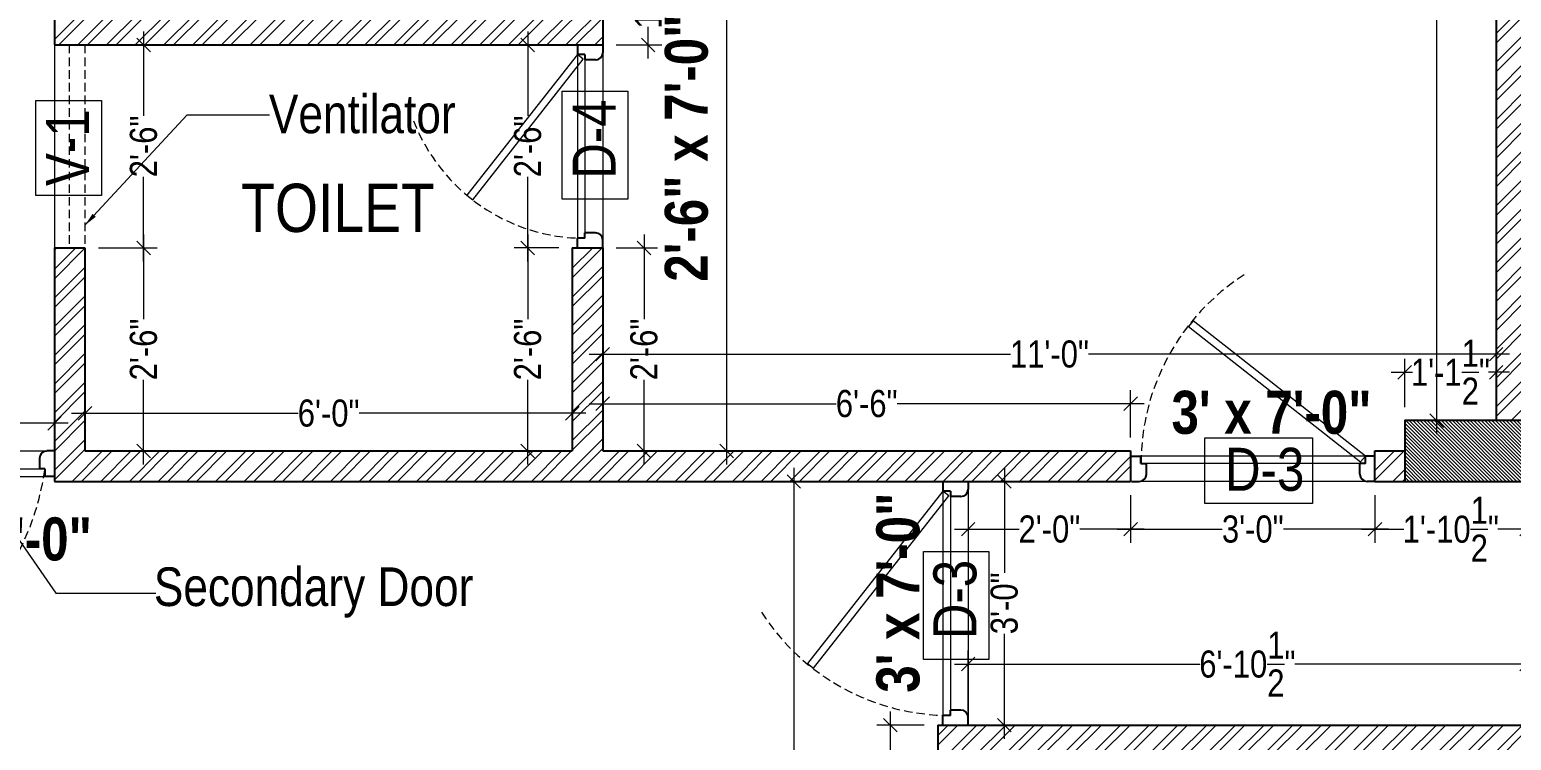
# Model space of a CAD drawing. Header units: millimetres. Extents: x 3067 to 3748, y 1385 to 1863.
# Drawn here: x 3183.4 to 3402.3, y 1592.3 to 1697.3 of the extents above; entities that cross this region are included whole.
import ezdxf

# ---------------------------------------------------------------- set-up
doc = ezdxf.new("R2010")
doc.units = ezdxf.units.MM
doc.linetypes.add('DASHED2', pattern=[0.375, 0.25, -0.125])
for name, color, linetype, lineweight in [('COLUMNS', 3, 'Continuous', 25), ('dimensions', 251, 'Continuous', 13), ('HATCH', 8, 'Continuous', 5), ('TEXT', 38, 'Continuous', 15), ('WALLS', 7, 'Continuous', 25)]:
    doc.layers.add(name, color=color, linetype=linetype, lineweight=lineweight)
doc.layers.add('doors', color=251, linetype='Continuous')
doc.styles.add('Swiss-LT', font='swissc.ttf')
doc.dimstyles.new('INNER', dxfattribs={"dimtxt": 4, "dimasz": 2, "dimexe": 2, "dimexo": 2, "dimgap": 0, "dimtad": 0, "dimzin": 1, "dimdsep": 46, "dimlunit": 4, "dimtxsty": 'Swiss-LT', "dimblk": 'OBLIQUE', "dimcen": 0.125, "dimdle": 2, "dimclrd": 256, "dimclre": 256, "dimclrt": 7, "dimadec": 0, "dimazin": 0, "dimtfac": 1, "dimtofl": 0, "dimtmove": 0, "dimatfit": 3, "dimfxl": 12, "dimfxlon": 1, "dimtolj": 1, "dimtzin": 0, "dimlwd": -1, "dimlwe": -1, "dimarcsym": 0})

# ---------------------------------------------------------------- blocks, each defined once
blk = doc.blocks.new('_Oblique')
at = {"color": 0, "linetype": 'ByBlock', "lineweight": -2}
blk.add_line((-0.5, -0.5), (0.5, 0.5), dxfattribs=at)
blk = doc.blocks.new('*D182')
at = {"layer": 'Defpoints', "color": 0, "ltscale": 20, "transparency": 16777216}
for p in [(3382.17, 1630.52), (3404.57, 1630.52), (3382.17, 1623.47)]:
    blk.add_point(p, dxfattribs=at)
at = {"layer": 'dimensions', "ltscale": 20, "transparency": 16777216}
for p, q in [((3382.17, 1628.52), (3382.17, 1621.47)), ((3404.57, 1628.52), (3404.57, 1621.47)), ((3380.17, 1623.47), (3386.44, 1623.47)), ((3406.57, 1623.47), (3400.31, 1623.47))]:
    blk.add_line(p, q, dxfattribs=at)
at = {"layer": 'dimensions', "ltscale": 20, "transparency": 16777216, "xscale": 2, "yscale": 2, "zscale": 2, "rotation": 180}
blk.add_blockref('_Oblique', (3382.17, 1623.47), dxfattribs=at)
at = {"layer": 'dimensions', "ltscale": 20, "transparency": 16777216, "xscale": 2, "yscale": 2, "zscale": 2}
blk.add_blockref('_Oblique', (3404.57, 1623.47), dxfattribs=at)
at = {"layer": 'dimensions', "color": 7, "ltscale": 20, "transparency": 16777216, "insert": (3393.37, 1623.47), "char_height": 4, "attachment_point": 5, "style": 'Swiss-LT'}
blk.add_mtext('\\A1;1\'-10{\\H1x;\\S1/2;}"', dxfattribs=at)
blk = doc.blocks.new('*D183')
at = {"layer": 'Defpoints', "color": 0, "ltscale": 20, "transparency": 16777216}
for p in [(3346.07, 1630.52), (3382.17, 1630.52), (3346.07, 1623.47)]:
    blk.add_point(p, dxfattribs=at)
at = {"layer": 'dimensions', "ltscale": 20, "transparency": 16777216}
for p, q in [((3346.07, 1628.52), (3346.07, 1621.47)), ((3382.17, 1628.52), (3382.17, 1621.47)), ((3344.07, 1623.47), (3359.61, 1623.47)), ((3384.17, 1623.47), (3368.64, 1623.47))]:
    blk.add_line(p, q, dxfattribs=at)
at = {"layer": 'dimensions', "ltscale": 20, "transparency": 16777216, "xscale": 2, "yscale": 2, "zscale": 2, "rotation": 180}
blk.add_blockref('_Oblique', (3346.07, 1623.47), dxfattribs=at)
at = {"layer": 'dimensions', "ltscale": 20, "transparency": 16777216, "xscale": 2, "yscale": 2, "zscale": 2}
blk.add_blockref('_Oblique', (3382.17, 1623.47), dxfattribs=at)
at = {"layer": 'dimensions', "color": 7, "ltscale": 20, "transparency": 16777216, "insert": (3364.12, 1623.47), "char_height": 4, "attachment_point": 5, "style": 'Swiss-LT'}
blk.add_mtext('\\A1;3\'-0"', dxfattribs=at)
blk = doc.blocks.new('*D184')
at = {"layer": 'Defpoints', "color": 0, "ltscale": 20, "transparency": 16777216}
for p in [(3322.07, 1630.52), (3346.07, 1630.52), (3322.07, 1623.47)]:
    blk.add_point(p, dxfattribs=at)
at = {"layer": 'dimensions', "ltscale": 20, "transparency": 16777216}
for p, q in [((3322.07, 1628.52), (3322.07, 1621.47)), ((3346.07, 1628.52), (3346.07, 1621.47)), ((3320.07, 1623.47), (3329.58, 1623.47)), ((3348.07, 1623.47), (3338.57, 1623.47))]:
    blk.add_line(p, q, dxfattribs=at)
at = {"layer": 'dimensions', "ltscale": 20, "transparency": 16777216, "xscale": 2, "yscale": 2, "zscale": 2, "rotation": 180}
blk.add_blockref('_Oblique', (3322.07, 1623.47), dxfattribs=at)
at = {"layer": 'dimensions', "ltscale": 20, "transparency": 16777216, "xscale": 2, "yscale": 2, "zscale": 2}
blk.add_blockref('_Oblique', (3346.07, 1623.47), dxfattribs=at)
at = {"layer": 'dimensions', "color": 7, "ltscale": 20, "transparency": 16777216, "insert": (3334.07, 1623.47), "char_height": 4, "attachment_point": 5, "style": 'Swiss-LT'}
blk.add_mtext('\\A1;2\'-0"', dxfattribs=at)
blk = doc.blocks.new('*D185')
at = {"layer": 'Defpoints', "color": 0, "ltscale": 20, "transparency": 16777216}
for p in [(3322.07, 1630.52), (3327.41, 1630.52), (3322.07, 1594.52)]:
    blk.add_point(p, dxfattribs=at)
at = {"layer": 'dimensions', "ltscale": 20, "transparency": 16777216}
for p, q in [((3327.41, 1632.52), (3327.41, 1617.04)), ((3324.07, 1630.52), (3329.41, 1630.52)), ((3327.41, 1592.52), (3327.41, 1608.01)), ((3324.07, 1594.52), (3329.41, 1594.52))]:
    blk.add_line(p, q, dxfattribs=at)
at = {"layer": 'dimensions', "ltscale": 20, "transparency": 16777216, "xscale": 2, "yscale": 2, "zscale": 2}
for p, rotation in [((3327.41, 1630.52), 90), ((3327.41, 1594.52), 270)]:
    blk.add_blockref('_Oblique', p, dxfattribs=dict(at, rotation=rotation))
at = {"layer": 'dimensions', "color": 7, "ltscale": 20, "transparency": 16777216, "insert": (3327.41, 1612.52), "char_height": 4, "attachment_point": 5, "rotation": 90, "style": 'Swiss-LT'}
blk.add_mtext('\\A1;3\'-0"', dxfattribs=at)
blk = doc.blocks.new('*D186')
at = {"layer": 'Defpoints', "color": 0, "ltscale": 20, "transparency": 16777216}
for p in [(3404.57, 1603.55), (3322.07, 1594.52), (3404.57, 1594.52)]:
    blk.add_point(p, dxfattribs=at)
at = {"layer": 'dimensions', "ltscale": 20, "transparency": 16777216}
for p, q in [((3322.07, 1596.52), (3322.07, 1605.55)), ((3404.57, 1596.52), (3404.57, 1605.55)), ((3320.07, 1603.55), (3356.31, 1603.55)), ((3406.57, 1603.55), (3370.33, 1603.55))]:
    blk.add_line(p, q, dxfattribs=at)
at = {"layer": 'dimensions', "ltscale": 20, "transparency": 16777216, "xscale": 2, "yscale": 2, "zscale": 2, "rotation": 180}
blk.add_blockref('_Oblique', (3322.07, 1603.55), dxfattribs=at)
at = {"layer": 'dimensions', "ltscale": 20, "transparency": 16777216, "xscale": 2, "yscale": 2, "zscale": 2}
blk.add_blockref('_Oblique', (3404.57, 1603.55), dxfattribs=at)
at = {"layer": 'dimensions', "color": 7, "ltscale": 20, "transparency": 16777216, "insert": (3363.32, 1603.55), "char_height": 4, "attachment_point": 5, "style": 'Swiss-LT'}
blk.add_mtext('\\A1;6\'-10{\\H1x;\\S1/2;}"', dxfattribs=at)
blk = doc.blocks.new('*D215')
at = {"layer": 'Defpoints', "color": 0, "ltscale": 20, "transparency": 16777216}
for p in [(3310.55, 1594.52), (3317.57, 1594.52), (3317.57, 1572.02)]:
    blk.add_point(p, dxfattribs=at)
at = {"layer": 'dimensions', "ltscale": 20, "transparency": 16777216}
for p, q in [((3310.55, 1596.52), (3310.55, 1590.21)), ((3315.57, 1594.52), (3308.55, 1594.52)), ((3310.55, 1570.02), (3310.55, 1576.34)), ((3315.57, 1572.02), (3308.55, 1572.02))]:
    blk.add_line(p, q, dxfattribs=at)
at = {"layer": 'dimensions', "ltscale": 20, "transparency": 16777216, "xscale": 2, "yscale": 2, "zscale": 2}
for p, rotation in [((3310.55, 1594.52), 90), ((3310.55, 1572.02), 270)]:
    blk.add_blockref('_Oblique', p, dxfattribs=dict(at, rotation=rotation))
at = {"layer": 'dimensions', "color": 7, "ltscale": 20, "transparency": 16777216, "insert": (3310.55, 1583.27), "char_height": 4, "attachment_point": 5, "rotation": 90, "style": 'Swiss-LT'}
blk.add_mtext('\\A1;1\'-10{\\H1x;\\S1/2;}"', dxfattribs=at)
blk = doc.blocks.new('*D230')
at = {"layer": 'Defpoints', "color": 0, "ltscale": 20, "transparency": 16777216}
for p in [(3147.07, 1639.12), (3147.07, 1635.02), (3187.07, 1635.02)]:
    blk.add_point(p, dxfattribs=at)
at = {"layer": 'dimensions', "ltscale": 20, "transparency": 16777216}
for p, q in [((3147.07, 1637.02), (3147.07, 1641.12)), ((3187.07, 1637.02), (3187.07, 1641.12)), ((3145.07, 1639.12), (3162.56, 1639.12)), ((3189.07, 1639.12), (3171.59, 1639.12))]:
    blk.add_line(p, q, dxfattribs=at)
at = {"layer": 'dimensions', "ltscale": 20, "transparency": 16777216, "xscale": 2, "yscale": 2, "zscale": 2, "rotation": 180}
blk.add_blockref('_Oblique', (3147.07, 1639.12), dxfattribs=at)
at = {"layer": 'dimensions', "ltscale": 20, "transparency": 16777216, "xscale": 2, "yscale": 2, "zscale": 2}
blk.add_blockref('_Oblique', (3187.07, 1639.12), dxfattribs=at)
at = {"layer": 'dimensions', "color": 7, "ltscale": 20, "transparency": 16777216, "insert": (3167.07, 1639.12), "char_height": 4, "attachment_point": 5, "style": 'Swiss-LT'}
blk.add_mtext('\\A1;3\'-4"', dxfattribs=at)
blk = doc.blocks.new('*D231')
at = {"layer": 'Defpoints', "color": 0, "ltscale": 20, "transparency": 16777216}
for p in [(3191.57, 1665.02), (3200.23, 1665.02), (3191.57, 1635.02)]:
    blk.add_point(p, dxfattribs=at)
at = {"layer": 'dimensions', "ltscale": 20, "transparency": 16777216}
for p, q in [((3200.23, 1667.02), (3200.23, 1654.52)), ((3193.57, 1665.02), (3202.23, 1665.02)), ((3200.23, 1633.02), (3200.23, 1645.53)), ((3193.57, 1635.02), (3202.23, 1635.02))]:
    blk.add_line(p, q, dxfattribs=at)
at = {"layer": 'dimensions', "ltscale": 20, "transparency": 16777216, "xscale": 2, "yscale": 2, "zscale": 2}
for p, rotation in [((3200.23, 1665.02), 90), ((3200.23, 1635.02), 270)]:
    blk.add_blockref('_Oblique', p, dxfattribs=dict(at, rotation=rotation))
at = {"layer": 'dimensions', "color": 7, "ltscale": 20, "transparency": 16777216, "insert": (3200.23, 1650.02), "char_height": 4, "attachment_point": 5, "rotation": 90, "style": 'Swiss-LT'}
blk.add_mtext('\\A1;2\'-6"', dxfattribs=at)
blk = doc.blocks.new('*D232')
at = {"layer": 'Defpoints', "color": 0, "ltscale": 20, "transparency": 16777216}
for p in [(3191.57, 1695.02), (3200.23, 1695.02), (3191.57, 1665.02)]:
    blk.add_point(p, dxfattribs=at)
at = {"layer": 'dimensions', "ltscale": 20, "transparency": 16777216}
for p, q in [((3200.23, 1697.02), (3200.23, 1684.52)), ((3193.57, 1695.02), (3202.23, 1695.02)), ((3200.23, 1663.02), (3200.23, 1675.53)), ((3193.57, 1665.02), (3202.23, 1665.02))]:
    blk.add_line(p, q, dxfattribs=at)
at = {"layer": 'dimensions', "ltscale": 20, "transparency": 16777216, "xscale": 2, "yscale": 2, "zscale": 2}
for p, rotation in [((3200.23, 1695.02), 90), ((3200.23, 1665.02), 270)]:
    blk.add_blockref('_Oblique', p, dxfattribs=dict(at, rotation=rotation))
at = {"layer": 'dimensions', "color": 7, "ltscale": 20, "transparency": 16777216, "insert": (3200.23, 1680.02), "char_height": 4, "attachment_point": 5, "rotation": 90, "style": 'Swiss-LT'}
blk.add_mtext('\\A1;2\'-6"', dxfattribs=at)
blk = doc.blocks.new('*D234')
at = {"layer": 'Defpoints', "color": 0, "ltscale": 20, "transparency": 16777216}
for p in [(3191.57, 1640.6), (3191.57, 1635.02), (3263.57, 1635.02)]:
    blk.add_point(p, dxfattribs=at)
at = {"layer": 'dimensions', "ltscale": 20, "transparency": 16777216}
for p, q in [((3191.57, 1637.02), (3191.57, 1642.6)), ((3263.57, 1637.02), (3263.57, 1642.6)), ((3189.57, 1640.6), (3223.08, 1640.6)), ((3265.57, 1640.6), (3232.07, 1640.6))]:
    blk.add_line(p, q, dxfattribs=at)
at = {"layer": 'dimensions', "ltscale": 20, "transparency": 16777216, "xscale": 2, "yscale": 2, "zscale": 2, "rotation": 180}
blk.add_blockref('_Oblique', (3191.57, 1640.6), dxfattribs=at)
at = {"layer": 'dimensions', "ltscale": 20, "transparency": 16777216, "xscale": 2, "yscale": 2, "zscale": 2}
blk.add_blockref('_Oblique', (3263.57, 1640.6), dxfattribs=at)
at = {"layer": 'dimensions', "color": 7, "ltscale": 20, "transparency": 16777216, "insert": (3227.57, 1640.6), "char_height": 4, "attachment_point": 5, "style": 'Swiss-LT'}
blk.add_mtext('\\A1;6\'-0"', dxfattribs=at)
blk = doc.blocks.new('*D235')
at = {"layer": 'Defpoints', "color": 0, "ltscale": 20, "transparency": 16777216}
for p in [(3263.57, 1665.02), (3256.99, 1635.02), (3263.57, 1635.02)]:
    blk.add_point(p, dxfattribs=at)
at = {"layer": 'dimensions', "ltscale": 20, "transparency": 16777216}
for p, q in [((3256.99, 1667.02), (3256.99, 1654.52)), ((3261.57, 1665.02), (3254.99, 1665.02)), ((3256.99, 1633.02), (3256.99, 1645.53)), ((3261.57, 1635.02), (3254.99, 1635.02))]:
    blk.add_line(p, q, dxfattribs=at)
at = {"layer": 'dimensions', "ltscale": 20, "transparency": 16777216, "xscale": 2, "yscale": 2, "zscale": 2}
for p, rotation in [((3256.99, 1665.02), 90), ((3256.99, 1635.02), 270)]:
    blk.add_blockref('_Oblique', p, dxfattribs=dict(at, rotation=rotation))
at = {"layer": 'dimensions', "color": 7, "ltscale": 20, "transparency": 16777216, "insert": (3256.99, 1650.02), "char_height": 4, "attachment_point": 5, "rotation": 90, "style": 'Swiss-LT'}
blk.add_mtext('\\A1;2\'-6"', dxfattribs=at)
blk = doc.blocks.new('*D236')
at = {"layer": 'Defpoints', "color": 0, "ltscale": 20, "transparency": 16777216}
for p in [(3256.99, 1695.02), (3259.19, 1695.02), (3263.57, 1665.02)]:
    blk.add_point(p, dxfattribs=at)
at = {"layer": 'dimensions', "ltscale": 20, "transparency": 16777216}
for p, q in [((3256.99, 1697.02), (3256.99, 1684.52)), ((3257.19, 1695.02), (3254.99, 1695.02)), ((3256.99, 1663.02), (3256.99, 1675.53)), ((3261.57, 1665.02), (3254.99, 1665.02))]:
    blk.add_line(p, q, dxfattribs=at)
at = {"layer": 'dimensions', "ltscale": 20, "transparency": 16777216, "xscale": 2, "yscale": 2, "zscale": 2}
for p, rotation in [((3256.99, 1695.02), 90), ((3256.99, 1665.02), 270)]:
    blk.add_blockref('_Oblique', p, dxfattribs=dict(at, rotation=rotation))
at = {"layer": 'dimensions', "color": 7, "ltscale": 20, "transparency": 16777216, "insert": (3256.99, 1680.02), "char_height": 4, "attachment_point": 5, "rotation": 90, "style": 'Swiss-LT'}
blk.add_mtext('\\A1;2\'-6"', dxfattribs=at)
blk = doc.blocks.new('*D237')
at = {"layer": 'Defpoints', "color": 0, "ltscale": 20, "transparency": 16777216}
for p in [(3268.07, 1665.02), (3274.17, 1665.02), (3268.07, 1635.02)]:
    blk.add_point(p, dxfattribs=at)
at = {"layer": 'dimensions', "ltscale": 20, "transparency": 16777216}
for p, q in [((3274.17, 1667.02), (3274.17, 1654.52)), ((3270.07, 1665.02), (3276.17, 1665.02)), ((3274.17, 1633.02), (3274.17, 1645.53)), ((3270.07, 1635.02), (3276.17, 1635.02))]:
    blk.add_line(p, q, dxfattribs=at)
at = {"layer": 'dimensions', "ltscale": 20, "transparency": 16777216, "xscale": 2, "yscale": 2, "zscale": 2}
for p, rotation in [((3274.17, 1665.02), 90), ((3274.17, 1635.02), 270)]:
    blk.add_blockref('_Oblique', p, dxfattribs=dict(at, rotation=rotation))
at = {"layer": 'dimensions', "color": 7, "ltscale": 20, "transparency": 16777216, "insert": (3274.17, 1650.02), "char_height": 4, "attachment_point": 5, "rotation": 90, "style": 'Swiss-LT'}
blk.add_mtext('\\A1;2\'-6"', dxfattribs=at)
blk = doc.blocks.new('*D238')
at = {"layer": 'Defpoints', "color": 0, "ltscale": 20, "transparency": 16777216}
for p in [(3268.07, 1642.01), (3268.07, 1635.02), (3346.07, 1635.02)]:
    blk.add_point(p, dxfattribs=at)
at = {"layer": 'dimensions', "ltscale": 20, "transparency": 16777216}
for p, q in [((3266.07, 1642.01), (3302.58, 1642.01)), ((3268.07, 1637.02), (3268.07, 1644.01)), ((3348.07, 1642.01), (3311.57, 1642.01)), ((3346.07, 1637.02), (3346.07, 1644.01))]:
    blk.add_line(p, q, dxfattribs=at)
at = {"layer": 'dimensions', "ltscale": 20, "transparency": 16777216, "xscale": 2, "yscale": 2, "zscale": 2, "rotation": 180}
blk.add_blockref('_Oblique', (3268.07, 1642.01), dxfattribs=at)
at = {"layer": 'dimensions', "ltscale": 20, "transparency": 16777216, "xscale": 2, "yscale": 2, "zscale": 2}
blk.add_blockref('_Oblique', (3346.07, 1642.01), dxfattribs=at)
at = {"layer": 'dimensions', "color": 7, "ltscale": 20, "transparency": 16777216, "insert": (3307.07, 1642.01), "char_height": 4, "attachment_point": 5, "style": 'Swiss-LT'}
blk.add_mtext('\\A1;6\'-6"', dxfattribs=at)
blk = doc.blocks.new('*D239')
at = {"layer": 'Defpoints', "color": 0, "ltscale": 20, "transparency": 16777216}
for p in [(3386.57, 1646.66), (3386.57, 1639.52), (3400.07, 1639.52)]:
    blk.add_point(p, dxfattribs=at)
at = {"layer": 'dimensions', "ltscale": 20, "transparency": 16777216}
for p, q in [((3386.57, 1641.52), (3386.57, 1648.66)), ((3400.07, 1641.52), (3400.07, 1648.66)), ((3384.57, 1646.66), (3387.71, 1646.66)), ((3402.07, 1646.66), (3398.93, 1646.66))]:
    blk.add_line(p, q, dxfattribs=at)
at = {"layer": 'dimensions', "ltscale": 20, "transparency": 16777216, "xscale": 2, "yscale": 2, "zscale": 2, "rotation": 180}
blk.add_blockref('_Oblique', (3386.57, 1646.66), dxfattribs=at)
at = {"layer": 'dimensions', "ltscale": 20, "transparency": 16777216, "xscale": 2, "yscale": 2, "zscale": 2}
blk.add_blockref('_Oblique', (3400.07, 1646.66), dxfattribs=at)
at = {"layer": 'dimensions', "color": 7, "ltscale": 20, "transparency": 16777216, "insert": (3393.32, 1646.66), "char_height": 4, "attachment_point": 5, "style": 'Swiss-LT'}
blk.add_mtext('\\A1;1\'-1{\\H1x;\\S1/2;}"', dxfattribs=at)
blk = doc.blocks.new('*D240')
at = {"layer": 'Defpoints', "color": 0, "ltscale": 20, "transparency": 16777216}
for p in [(3391.3, 1779.02), (3400.07, 1779.02), (3400.07, 1639.52)]:
    blk.add_point(p, dxfattribs=at)
at = {"layer": 'dimensions', "ltscale": 20, "transparency": 16777216}
for p, q in [((3391.3, 1781.02), (3391.3, 1716.21)), ((3398.07, 1779.02), (3389.3, 1779.02)), ((3391.3, 1637.52), (3391.3, 1702.34)), ((3398.07, 1639.52), (3389.3, 1639.52))]:
    blk.add_line(p, q, dxfattribs=at)
at = {"layer": 'dimensions', "ltscale": 20, "transparency": 16777216, "xscale": 2, "yscale": 2, "zscale": 2}
for p, rotation in [((3391.3, 1779.02), 90), ((3391.3, 1639.52), 270)]:
    blk.add_blockref('_Oblique', p, dxfattribs=dict(at, rotation=rotation))
at = {"layer": 'dimensions', "color": 7, "ltscale": 20, "transparency": 16777216, "insert": (3391.3, 1709.27), "char_height": 4, "attachment_point": 5, "rotation": 90, "style": 'Swiss-LT'}
blk.add_mtext('\\A1;11\'-7{\\H1x;\\S1/2;}"', dxfattribs=at)
blk = doc.blocks.new('*D247')
at = {"layer": 'Defpoints', "color": 0, "ltscale": 20, "transparency": 16777216}
for p in [(3268.07, 1711.52), (3268.07, 1695.02), (3274.78, 1695.02)]:
    blk.add_point(p, dxfattribs=at)
at = {"layer": 'dimensions', "ltscale": 20, "transparency": 16777216}
for p, q in [((3274.78, 1713.52), (3274.78, 1708.88)), ((3270.07, 1711.52), (3276.78, 1711.52)), ((3274.78, 1693.02), (3274.78, 1697.67)), ((3270.07, 1695.02), (3276.78, 1695.02))]:
    blk.add_line(p, q, dxfattribs=at)
at = {"layer": 'dimensions', "ltscale": 20, "transparency": 16777216, "xscale": 2, "yscale": 2, "zscale": 2}
for p, rotation in [((3274.78, 1711.52), 90), ((3274.78, 1695.02), 270)]:
    blk.add_blockref('_Oblique', p, dxfattribs=dict(at, rotation=rotation))
at = {"layer": 'dimensions', "color": 7, "ltscale": 20, "transparency": 16777216, "insert": (3274.78, 1703.27), "char_height": 4, "attachment_point": 5, "rotation": 90, "style": 'Swiss-LT'}
blk.add_mtext('\\A1;1\'-4{\\H1x;\\S1/2;}"', dxfattribs=at)
blk = doc.blocks.new('*D253')
at = {"layer": 'Defpoints', "color": 0, "ltscale": 20, "transparency": 16777216}
for p in [(3268.07, 1779.02), (3286.39, 1779.02), (3268.07, 1635.02)]:
    blk.add_point(p, dxfattribs=at)
at = {"layer": 'dimensions', "ltscale": 20, "transparency": 16777216}
for p, q in [((3286.39, 1781.02), (3286.39, 1712.77)), ((3274.39, 1779.02), (3288.39, 1779.02)), ((3286.39, 1633.02), (3286.39, 1701.28)), ((3274.39, 1635.02), (3288.39, 1635.02))]:
    blk.add_line(p, q, dxfattribs=at)
at = {"layer": 'dimensions', "ltscale": 20, "transparency": 16777216, "xscale": 2, "yscale": 2, "zscale": 2}
for p, rotation in [((3286.39, 1779.02), 90), ((3286.39, 1635.02), 270)]:
    blk.add_blockref('_Oblique', p, dxfattribs=dict(at, rotation=rotation))
at = {"layer": 'dimensions', "color": 7, "ltscale": 20, "transparency": 16777216, "insert": (3286.39, 1707.02), "char_height": 4, "attachment_point": 5, "rotation": 90, "style": 'Swiss-LT'}
blk.add_mtext('\\A1;12\'-0"', dxfattribs=at)
blk = doc.blocks.new('*D254')
at = {"layer": 'Defpoints', "color": 0, "ltscale": 20, "transparency": 16777216}
for p in [(3268.07, 1649.33), (3268.07, 1639.52), (3400.07, 1639.52)]:
    blk.add_point(p, dxfattribs=at)
at = {"layer": 'dimensions', "ltscale": 20, "transparency": 16777216}
for p, q in [((3268.07, 1641.52), (3268.07, 1651.33)), ((3400.07, 1641.52), (3400.07, 1651.33)), ((3266.07, 1649.33), (3328.33, 1649.33)), ((3402.07, 1649.33), (3339.82, 1649.33))]:
    blk.add_line(p, q, dxfattribs=at)
at = {"layer": 'dimensions', "ltscale": 20, "transparency": 16777216, "xscale": 2, "yscale": 2, "zscale": 2, "rotation": 180}
blk.add_blockref('_Oblique', (3268.07, 1649.33), dxfattribs=at)
at = {"layer": 'dimensions', "ltscale": 20, "transparency": 16777216, "xscale": 2, "yscale": 2, "zscale": 2}
blk.add_blockref('_Oblique', (3400.07, 1649.33), dxfattribs=at)
at = {"layer": 'dimensions', "color": 7, "ltscale": 20, "transparency": 16777216, "insert": (3334.07, 1649.33), "char_height": 4, "attachment_point": 5, "style": 'Swiss-LT'}
blk.add_mtext('\\A1;11\'-0"', dxfattribs=at)
blk = doc.blocks.new('*D255')
at = {"layer": 'Defpoints', "color": 0, "ltscale": 20, "transparency": 16777216}
for p in [(3296.31, 1630.52), (3310.17, 1630.52), (3317.57, 1479.02)]:
    blk.add_point(p, dxfattribs=at)
at = {"layer": 'dimensions', "ltscale": 20, "transparency": 16777216}
for p, q in [((3296.31, 1632.52), (3296.31, 1561.71)), ((3308.17, 1630.52), (3294.31, 1630.52)), ((3296.31, 1477.02), (3296.31, 1547.84)), ((3308.31, 1479.02), (3294.31, 1479.02))]:
    blk.add_line(p, q, dxfattribs=at)
at = {"layer": 'dimensions', "ltscale": 20, "transparency": 16777216, "xscale": 2, "yscale": 2, "zscale": 2}
for p, rotation in [((3296.31, 1630.52), 90), ((3296.31, 1479.02), 270)]:
    blk.add_blockref('_Oblique', p, dxfattribs=dict(at, rotation=rotation))
at = {"layer": 'dimensions', "color": 7, "ltscale": 20, "transparency": 16777216, "insert": (3296.31, 1554.77), "char_height": 4, "attachment_point": 5, "rotation": 90, "style": 'Swiss-LT'}
blk.add_mtext('\\A1;12\'-7{\\H1x;\\S1/2;}"', dxfattribs=at)
blk = doc.blocks.new('A$C58046971')
at = {"layer": 'doors', "lineweight": 0}
for p, q in [((0, 0), (40, 0)), ((1.42, -3.75), (38.58, -3.75)), ((2.22, -2.63), (37.78, -2.63))]:
    blk.add_line(p, q, dxfattribs=at)
at = {"layer": 'doors', "color": 134, "lineweight": -3}
for p, q in [((0, 0), (1.16, 0)), ((2.22, -1.07), (2.22, -2.63)), ((37.78, -1.07), (37.78, -2.63)), ((40, 0), (38.84, 0)), ((0, -3.75), (1.42, -3.75)), ((1.42, -2.63), (1.42, -3.75)), ((1.42, -2.63), (2.22, -2.63)), ((38.58, -2.63), (37.78, -2.63)), ((38.58, -2.63), (38.58, -3.75)), ((40, -3.75), (38.58, -3.75))]:
    blk.add_line(p, q, dxfattribs=at)
at = {"layer": 'doors', "lineweight": 0}
blk.add_lwpolyline([(1.42, -3.75), (27.58, -24.47), (28.27, -23.6), (2.12, -2.88)], close=True, dxfattribs=at)
at = {"layer": 'doors', "linetype": 'DASHED2', "lineweight": 0, "ltscale": 5}
blk.add_arc((1.51, 2.35), 37.4, 298.4596, 352.3468, dxfattribs=at)
at = {"layer": 'doors', "color": 134, "lineweight": -3}
for centre, major_axis, start_param, end_param in [((1.16, -1.07), (-0.755, 0.755), 3.926991, 5.497788), ((38.84, -1.07), (0.755, -0.755), 2.356195, 3.926991)]:
    blk.add_ellipse(centre, major_axis=major_axis, ratio=1, start_param=start_param, end_param=end_param, dxfattribs=at)
blk = doc.blocks.new('A$C38E01DC9')
at = {"layer": 'COLUMNS', "lineweight": 13, "ltscale": 20}
h = blk.add_hatch(dxfattribs=at)
h.set_pattern_fill('ANSI31', color=251, scale=3, style=0)
h.set_pattern_definition([(45, (-325034.08293, 115213.30426), (-0.26516504294, 0.26516504294), [])])
h.paths.add_polyline_path([(0, -18), (9, -18), (9, 0), (0, 0)])
at = {"layer": 'COLUMNS', "ltscale": 20}
blk.add_lwpolyline([(0, -18), (9, -18), (9, 0), (0, 0)], close=True, dxfattribs=at)
blk = doc.blocks.new('A$C742147AD')
at = {"layer": 'doors', "color": 134, "lineweight": -3}
for p, q in [((-30, 3.75), (-28.58, 3.75)), ((-28.58, 2.63), (-28.58, 3.75)), ((-28.58, 2.63), (-27.78, 2.63)), ((-27.78, 1.07), (-27.78, 2.63)), ((-2.22, 1.07), (-2.22, 2.63)), ((-1.42, 2.63), (-2.22, 2.63)), ((0, 3.75), (-1.42, 3.75)), ((-1.42, 2.63), (-1.42, 3.75)), ((-30, 0), (-28.84, 0)), ((0, 0), (-1.16, 0))]:
    blk.add_line(p, q, dxfattribs=at)
at = {"layer": 'doors', "lineweight": 0}
for p, q in [((-1.42, 3.75), (-28.58, 3.75)), ((-2.22, 2.63), (-27.78, 2.63)), ((0, 0), (-30, 0))]:
    blk.add_line(p, q, dxfattribs=at)
blk.add_lwpolyline([(-1.42, 3.75), (-22.22, 20.09), (-22.91, 19.22), (-2.12, 2.88)], close=True, dxfattribs=at)
at = {"layer": 'doors', "linetype": 'DASHED2', "lineweight": 0, "ltscale": 5}
blk.add_arc((-1.42, 2.63), 27.15, 111.1405, 180, dxfattribs=at)
at = {"layer": 'doors', "color": 134, "lineweight": -3}
for centre, major_axis, start_param, end_param in [((-28.84, 1.07), (-0.755, 0.755), 2.356195, 3.926991), ((-1.16, 1.07), (-0.755, -0.755), 5.497788, 7.068584)]:
    blk.add_ellipse(centre, major_axis=major_axis, ratio=1, start_param=start_param, end_param=end_param, dxfattribs=at)
blk = doc.blocks.new('A$C10531434')
at = {"layer": 'doors', "lineweight": 0}
for p, q in [((0, 0), (0, 36)), ((2.63, 2.22), (2.63, 33.78)), ((3.75, 1.42), (3.75, 34.58))]:
    blk.add_line(p, q, dxfattribs=at)
at = {"layer": 'doors', "color": 134, "lineweight": -3}
for p, q in [((0, 36), (0, 34.84)), ((3.75, 36), (3.75, 34.58)), ((1.07, 33.78), (2.63, 33.78)), ((2.63, 34.58), (3.75, 34.58)), ((2.63, 34.58), (2.63, 33.78)), ((1.07, 2.22), (2.63, 2.22)), ((2.63, 1.42), (2.63, 2.22)), ((0, 0), (0, 1.16)), ((2.63, 1.42), (3.75, 1.42)), ((3.75, 0), (3.75, 1.42))]:
    blk.add_line(p, q, dxfattribs=at)
at = {"layer": 'doors', "lineweight": 0}
blk.add_lwpolyline([(3.75, 1.42), (23.74, 26.87), (22.87, 27.56), (2.88, 2.12)], close=True, dxfattribs=at)
at = {"layer": 'doors', "linetype": 'DASHED2', "lineweight": 0, "ltscale": 5}
blk.add_arc((2.63, 1.42), 33.15, 32.6953, 90, dxfattribs=at)
at = {"layer": 'doors', "color": 134, "lineweight": -3}
for centre, major_axis, start_param, end_param in [((1.07, 34.84), (0.755, 0.755), 2.356195, 3.926991), ((1.07, 1.16), (-0.755, 0.755), 5.497788, 7.068584)]:
    blk.add_ellipse(centre, major_axis=major_axis, ratio=1, start_param=start_param, end_param=end_param, dxfattribs=at)

msp = doc.modelspace()

# ---------------------------------------------------------------- hatches: boundary and pattern name
at = {"layer": 'HATCH', "ltscale": 20}
h = msp.add_hatch(dxfattribs=at)
h.set_pattern_fill('ANSI32', color=256, scale=8, style=0)
h.set_pattern_definition([(45, (3385.3115, 1783.7515), (-2.12132, 2.12132), []), (45, (3386.7257, 1783.7515), (-2.12132, 2.12132), [])])
h.paths.add_polyline_path([(3386.574, 1788.024), (3382.074, 1788.024), (3382.074, 1779.024), (3386.574, 1779.024)])
h.paths.add_polyline_path([(3386.574, 1635.024), (3382.174, 1635.024), (3382.174, 1630.524), (3386.574, 1630.524)])
h.paths.add_polyline_path([(3578.574, 1627.524), (3569.574, 1627.524), (3569.574, 1587.024), (3578.574, 1587.024)])
h.paths.add_polyline_path([(3404.574, 1470.024), (3400.074, 1470.024), (3400.074, 1458.024), (3404.574, 1458.024)])
h.paths.add_polyline_path([(3147.074, 1635.024), (3143.574, 1635.024), (3143.574, 1630.524), (3147.074, 1630.524)])
h.paths.add_polyline_path([(3413.574, 1788.024), (3404.574, 1788.024), (3404.574, 1779.024), (3413.574, 1779.024)])
h.paths.add_polyline_path([(3548.574, 1788.024), (3453.574, 1788.024), (3453.574, 1779.024), (3548.574, 1779.024)])
h.paths.add_polyline_path([(3617.574, 1788.024), (3608.574, 1788.024), (3608.574, 1779.024), (3617.574, 1779.024)])
h.paths.add_polyline_path([(3635.574, 1779.024), (3626.574, 1779.024), (3626.574, 1767.024), (3635.574, 1767.024)])
h.paths.add_polyline_path([(3635.574, 1719.024), (3626.574, 1719.024), (3626.574, 1698.024), (3596.574, 1698.024), (3596.574, 1693.524), (3626.574, 1693.524), (3626.574, 1648.524), (3635.574, 1648.524)])
h.paths.add_polyline_path([(3626.574, 1639.524), (3578.574, 1639.524), (3578.574, 1633.524), (3626.574, 1633.524)])
h.paths.add_polyline_path([(3626.574, 1581.024), (3578.574, 1581.024), (3578.574, 1575.024), (3626.574, 1575.024)])
h.paths.add_polyline_path([(3635.574, 1594.524), (3626.574, 1594.524), (3626.574, 1587.024), (3635.574, 1587.024)])
h.paths.add_polyline_path([(3635.574, 1575.024), (3626.574, 1575.024), (3628.98, 1575.024), (3631.074, 1575.024), (3633.361, 1575.024)])
h.paths.add_polyline_path([(3635.574, 1574.42), (3631.074, 1575.024), (3626.574, 1574.156), (3626.574, 1479.024), (3635.574, 1479.024)])
h.paths.add_polyline_path([(3617.574, 1479.024), (3541.074, 1479.024), (3541.074, 1470.024), (3617.574, 1470.024)])
h.paths.add_polyline_path([(3493.074, 1488.024), (3488.574, 1488.024), (3488.574, 1458.024), (3493.074, 1458.024)])
h.paths.add_polyline_path([(3493.074, 1522.524), (3476.574, 1522.524), (3476.574, 1518.024), (3493.074, 1518.024)])
h.paths.add_polyline_path([(3416.574, 1522.524), (3404.574, 1522.524), (3404.574, 1594.524), (3317.574, 1594.524), (3317.574, 1572.024), (3322.074, 1572.024), (3322.074, 1590.024), (3400.074, 1590.024), (3400.074, 1542.024), (3358.074, 1542.024), (3358.074, 1537.524), (3400.074, 1537.524), (3400.074, 1479.024), (3404.574, 1479.024), (3404.574, 1518.024), (3416.574, 1518.024)])
h.paths.add_polyline_path([(3322.074, 1537.524), (3328.074, 1537.524), (3328.074, 1542.024), (3317.574, 1542.024), (3317.574, 1470.024), (3328.074, 1470.024), (3328.074, 1479.024), (3322.074, 1479.024)])
h.paths.add_polyline_path([(3386.574, 1479.024), (3358.074, 1479.024), (3358.074, 1470.024), (3386.574, 1470.024)])
h.paths.add_polyline_path([(3257.574, 1479.024), (3152.574, 1479.024), (3152.574, 1470.024), (3257.574, 1470.024)])
h.paths.add_polyline_path([(3143.574, 1588.524), (3134.574, 1588.524), (3134.574, 1479.024), (3143.574, 1479.024)])
h.paths.add_polyline_path([(3143.574, 1630.524), (3134.574, 1630.524), (3134.574, 1624.524), (3143.574, 1624.524)])
h.paths.add_polyline_path([(3268.074, 1711.524), (3263.574, 1711.524), (3263.574, 1699.524), (3187.074, 1699.524), (3187.074, 1695.024), (3268.074, 1695.024)])
h.paths.add_polyline_path([(3404.574, 1779.024), (3400.074, 1779.024), (3400.074, 1639.524), (3404.574, 1639.524)])
h.paths.add_polyline_path([(3143.574, 1699.524), (3134.574, 1699.524), (3134.574, 1684.524), (3143.574, 1684.524)])
h.paths.add_polyline_path([(3346.074, 1630.524), (3346.074, 1635.024), (3268.074, 1635.024), (3268.074, 1665.024), (3263.574, 1665.024), (3263.574, 1635.024), (3191.574, 1635.024), (3191.574, 1665.024), (3187.074, 1665.024), (3187.074, 1630.524)])
h.paths.add_polyline_path([(3322.074, 1779.024), (3322.074, 1788.024), (3239.574, 1788.024), (3239.574, 1779.024), (3263.574, 1779.024), (3263.574, 1771.524), (3268.074, 1771.524), (3268.074, 1779.024)])
h.paths.add_polyline_path([(3545.574, 1639.524), (3545.574, 1635.024), (3569.574, 1635.024), (3569.574, 1639.524)])

# ---------------------------------------------------------------- linework, layer by layer
at = {"layer": 'TEXT', "color": 1}
for points in [[(3262.081, 1672.245), (3262.081, 1688.186), (3271.773, 1688.186), (3271.773, 1672.245)], [(3184.297, 1672.785), (3184.297, 1686.789), (3193.989, 1686.789), (3193.989, 1672.785)], [(3357.014, 1636.977), (3372.954, 1636.977), (3372.954, 1627.286), (3357.014, 1627.286)], [(3315.442, 1604.219), (3315.442, 1620.159), (3325.134, 1620.159), (3325.134, 1604.219)]]:
    msp.add_lwpolyline(points, close=True, dxfattribs=at)
at = {"layer": 'WALLS', "ltscale": 20}
for p, q in [((3400.074, 1779.024), (3400.074, 1639.524)), ((3268.074, 1711.524), (3268.074, 1695.024)), ((3187.074, 1699.524), (3187.074, 1695.024)), ((3187.074, 1695.024), (3268.074, 1695.024)), ((3187.074, 1665.024), (3187.074, 1630.524)), ((3187.074, 1665.024), (3191.574, 1665.024)), ((3191.574, 1665.024), (3191.574, 1635.024)), ((3263.574, 1665.024), (3263.574, 1635.024)), ((3263.574, 1665.024), (3268.074, 1665.024)), ((3268.074, 1665.024), (3268.074, 1635.024)), ((3191.574, 1635.024), (3263.574, 1635.024)), ((3268.074, 1635.024), (3346.074, 1635.024)), ((3346.074, 1635.024), (3346.074, 1630.524)), ((3382.174, 1630.524), (3382.174, 1635.024)), ((3382.174, 1635.024), (3386.574, 1635.024)), ((3187.074, 1630.524), (3346.074, 1630.524)), ((3382.174, 1630.524), (3386.574, 1630.524)), ((3317.574, 1594.524), (3317.574, 1572.024)), ((3317.574, 1594.524), (3404.574, 1594.524))]:
    msp.add_line(p, q, dxfattribs=at)
at = {"layer": 'WALLS', "color": 251, "lineweight": 18, "ltscale": 5}
msp.add_line((3187.074, 1695.024), (3187.074, 1665.024), dxfattribs=at)
at = {"layer": 'WALLS', "color": 251, "linetype": 'DASHED2', "lineweight": 18, "ltscale": 5}
for p, q in [((3189.225, 1695.024), (3189.225, 1665.024)), ((3191.574, 1695.024), (3191.574, 1665.024))]:
    msp.add_line(p, q, dxfattribs=at)

# ---------------------------------------------------------------- block references
at = {"layer": 'COLUMNS', "ltscale": 20, "rotation": 90}
msp.add_blockref('A$C38E01DC9', (3386.574, 1630.524), dxfattribs=at)
at = {"layer": 'doors'}
for name, p, rotation in [('A$C742147AD', (3268.074, 1695.024), 90.00000000000001), ('A$C10531434', (3382.174, 1630.524), 89.99999999999999), ('A$C10531434', (3322.074, 1630.524), 180)]:
    msp.add_blockref(name, p, dxfattribs=dict(at, rotation=rotation))
at = {"layer": 'doors', "ltscale": 20}
msp.add_blockref('A$C58046971', (3147.074, 1635.024), dxfattribs=at)

# ---------------------------------------------------------------- texts
at = {"layer": 'TEXT', "color": 1, "attachment_point": 5, "rotation": 90, "style": 'Swiss-LT'}
for s, insert, char_height in [('\\A1;{\\fSwis721 Cn BT|b1|i0|c0|p34;2\'-6" x 7\'-0"}', (3280.462, 1679.771), 6.35105), ('\\A1;D-4', (3266.783, 1681.108), 6.351), ('\\A1;V-1', (3188.999, 1679.839), 6.351), ('\\A1;{\\fSwis721 Cn BT|b1|i0|c0|p34;3\' x 7\'-0"}', (3311.725, 1614.094), 6.35105), ('\\A1;D-3', (3320.144, 1613.082), 6.351)]:
    msp.add_mtext(s, dxfattribs=dict(at, insert=insert, char_height=char_height))
at = {"layer": 'TEXT', "color": 7, "style": 'Swiss-LT'}
for s, insert, char_height, attachment_point in [('\\A1;Ventilator', (3218.746, 1684.78), 5.7024, 4), ('\\A1;{\\C256;TOILET}', (3228.947, 1670.897), 7.128, 5), ('\\A1;Secondary Door', (3201.748, 1614.113), 5.7024, 4)]:
    msp.add_mtext(s, dxfattribs=dict(at, insert=insert, char_height=char_height, attachment_point=attachment_point))
at = {"layer": 'TEXT', "color": 1, "attachment_point": 5, "style": 'Swiss-LT'}
for s, insert, char_height in [('\\A1;{\\fSwis721 Cn BT|b1|i0|c0|p34;3\' x 7\'-0"}', (3366.889, 1640.694), 6.35105), ('\\A1;D-3', (3365.877, 1632.276), 6.351), ('\\A1;{\\fSwis721 Cn BT|b1|i0|c0|p34;3\'-4" x 7\'-0"}', (3172.86, 1621.98), 6.35105)]:
    msp.add_mtext(s, dxfattribs=dict(at, insert=insert, char_height=char_height))

# ---------------------------------------------------------------- dimensions: what is measured, and where the dimension line sits
at = {"layer": 'dimensions', "ltscale": 20}
for base, p1, p2, override, picture, middle in [((3286.386, 1779.024), (3268.074, 1635.024), (3268.074, 1779.024), {"dimpost": '\\X', "dimarcsym": 2}, '*D253', (3286.386, 1707.024)), ((3391.303, 1779.024), (3400.074, 1639.524), (3400.074, 1779.024), {"dimpost": '\\X', "dimarcsym": 2}, '*D240', (3391.303, 1709.274)), ((3274.782, 1695.024), (3268.074, 1711.524), (3268.074, 1695.024), {"dimpost": '\\X', "dimtmove": 1, "dimarcsym": 2}, '*D247', (3274.782, 1703.274)), ((3200.23, 1695.024), (3191.574, 1665.024), (3191.574, 1695.024), {"dimpost": '\\X', "dimtmove": 1, "dimarcsym": 2}, '*D232', (3200.23, 1680.024)), ((3256.992, 1695.024), (3263.574, 1665.024), (3259.191, 1695.024), {"dimpost": '\\X', "dimtmove": 1, "dimarcsym": 2}, '*D236', (3256.992, 1680.024)), ((3200.23, 1665.024), (3191.574, 1635.024), (3191.574, 1665.024), {"dimpost": '\\X', "dimarcsym": 2}, '*D231', (3200.23, 1650.024)), ((3256.992, 1635.024), (3263.574, 1665.024), (3263.574, 1635.024), {"dimpost": '\\X', "dimarcsym": 2}, '*D235', (3256.992, 1650.024)), ((3274.169, 1665.024), (3268.074, 1635.024), (3268.074, 1665.024), {"dimpost": '\\X', "dimarcsym": 2}, '*D237', (3274.169, 1650.024)), ((3296.314, 1630.524), (3317.574, 1479.024), (3310.167, 1630.524), {"dimpost": '\\X', "dimarcsym": 2}, '*D255', (3296.314, 1554.774)), ((3327.406, 1630.524), (3322.074, 1594.524), (3322.074, 1630.524), {"dimpost": '\\X', "dimarcsym": 2}, '*D185', (3327.406, 1612.524)), ((3310.548, 1594.524), (3317.574, 1572.024), (3317.574, 1594.524), {"dimpost": '\\X', "dimtmove": 1, "dimarcsym": 2}, '*D215', (3310.548, 1583.274))]:
    dim = msp.add_linear_dim(base=base, p1=p1, p2=p2, angle=90, dimstyle='INNER', override=override, dxfattribs=at)
    dim.commit()
    dim.dimension.update_dxf_attribs({"geometry": picture, "text_midpoint": middle})
for base, p1, p2, override, picture, middle in [((3268.074, 1649.329), (3400.074, 1639.524), (3268.074, 1639.524), {"dimpost": '\\X', "dimarcsym": 2}, '*D254', (3334.074, 1649.329)), ((3386.574, 1646.663), (3400.074, 1639.524), (3386.574, 1639.524), {"dimpost": '\\X', "dimarcsym": 2}, '*D239', (3393.324, 1646.663)), ((3268.074, 1642.012), (3346.074, 1635.024), (3268.074, 1635.024), {"dimpost": '\\X', "dimarcsym": 2}, '*D238', (3307.074, 1642.012)), ((3191.574, 1640.596), (3263.574, 1635.024), (3191.574, 1635.024), {"dimpost": '\\X', "dimarcsym": 2}, '*D234', (3227.574, 1640.596)), ((3147.074, 1639.116), (3187.074, 1635.024), (3147.074, 1635.024), {"dimpost": '\\X', "dimarcsym": 2}, '*D230', (3167.074, 1639.116)), ((3322.074, 1623.471), (3346.074, 1630.524), (3322.074, 1630.524), {"dimpost": '\\X', "dimtmove": 1, "dimarcsym": 2}, '*D184', (3334.074, 1623.471)), ((3346.074, 1623.471), (3382.174, 1630.524), (3346.074, 1630.524), {"dimpost": '\\X', "dimtmove": 1, "dimarcsym": 2}, '*D183', (3364.124, 1623.471)), ((3382.174, 1623.471), (3404.574, 1630.524), (3382.174, 1630.524), {"dimpost": '\\X', "dimarcsym": 2}, '*D182', (3393.374, 1623.471)), ((3404.574, 1603.554), (3322.074, 1594.524), (3404.574, 1594.524), {"dimpost": '\\X', "dimarcsym": 2}, '*D186', (3363.324, 1603.554))]:
    dim = msp.add_linear_dim(base=base, p1=p1, p2=p2, dimstyle='INNER', override=override, dxfattribs=at)
    dim.commit()
    dim.dimension.update_dxf_attribs({"geometry": picture, "text_midpoint": middle})

# ---------------------------------------------------------------- leaders
for points in [[(3191.574, 1668.379), (3206.664, 1684.708), (3218.818, 1684.708)], [(3174.312, 1632.679), (3187.251, 1614.041), (3202.034, 1614.041)]]:
    msp.add_leader(points, dimstyle='INNER', override={"dimgap": 0, "dimtad": 0, "dimarcsym": 2}, dxfattribs=at)

doc.saveas('drawing.dxf')
